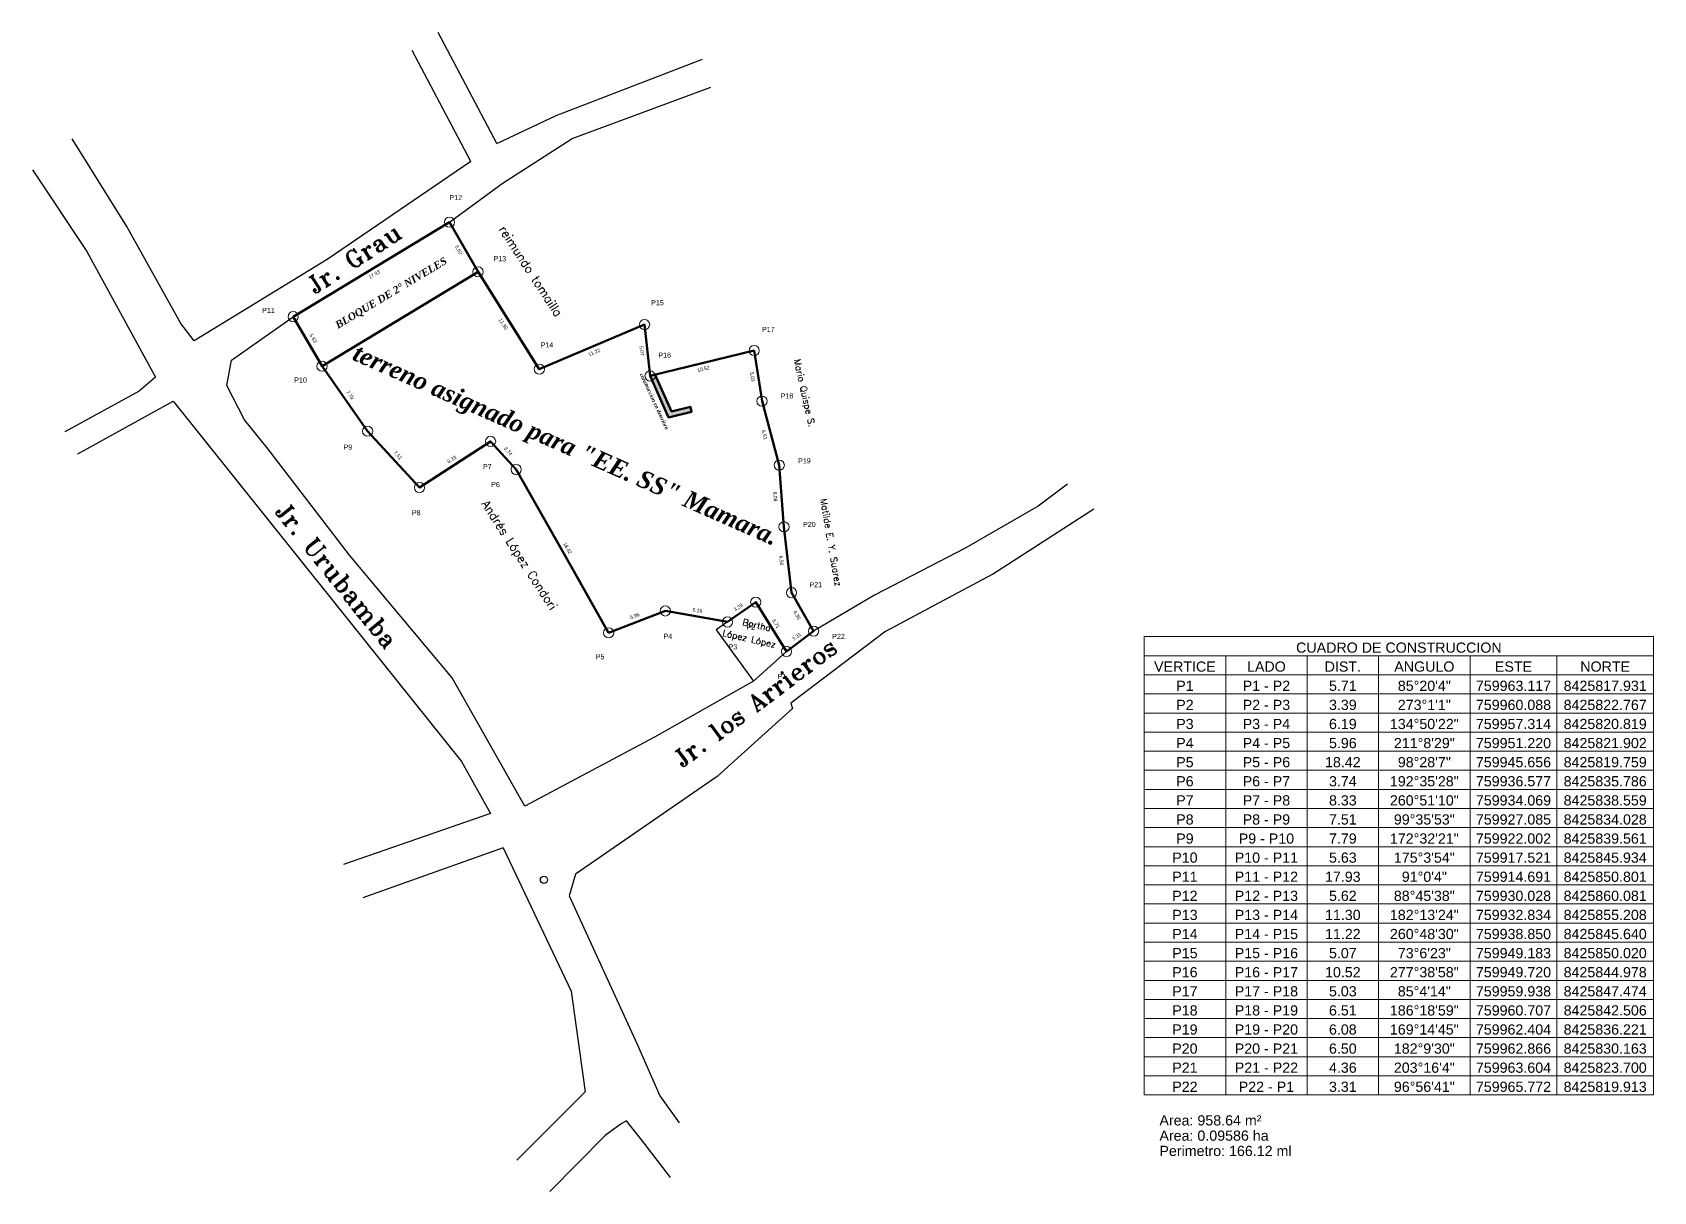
# Model space of a CAD drawing. Header units: millimetres. Extents: x 759889 to 760048, y 8425765 to 8425879.
import ezdxf
from ezdxf.enums import TextEntityAlignment as Align

# ---------------------------------------------------------------- set-up
doc = ezdxf.new("R2010")
doc.units = ezdxf.units.MM
for name, color, linetype, lineweight in [('BLOQUE', 7, 'Continuous', 50), ('COTAS', 40, 'Continuous', 5), ('CUADROS', 9, 'Continuous', 20), ('PERIMETRO', 4, 'Continuous', 50)]:
    doc.layers.add(name, color=color, linetype=linetype, lineweight=lineweight)
doc.layers.add('C-PROP-BRNG', color=92, linetype='Continuous')
doc.layers.add('CALLES', color=7, linetype='Continuous')
doc.styles.add('COTAS', font='arial.ttf')
doc.styles.add('CUADROS', font='arial.ttf')
doc.styles.add('ROMANT', font='romant.shx')
doc.styles.get("Standard").update_dxf_attribs({"font": 'simplex.shx'})
doc.dimstyles.new('GenDist', dxfattribs={"dimtxt": 0.35, "dimasz": 0.5, "dimexe": 0.18, "dimexo": 0.0625, "dimgap": 0.25, "dimtad": 2, "dimzin": 1, "dimdsep": 46, "dimtxsty": 'COTAS', "dimcen": 0.09, "dimse1": 1, "dimse2": 1, "dimsd1": 1, "dimsd2": 1, "dimadec": 0, "dimazin": 0, "dimtfac": 1, "dimtofl": 0, "dimtmove": 0, "dimatfit": 3, "dimfxl": 1, "dimtolj": 1, "dimtzin": 0, "dimarcsym": 0})

# ---------------------------------------------------------------- blocks, each defined once
blk = doc.blocks.new('*D148')
at = {"layer": 'Defpoints', "color": 0, "transparency": 16777216}
for p in [(759960.09, 8425822.77), (759960.2, 8425822.84), (759963.12, 8425817.93)]:
    blk.add_point(p, dxfattribs=at)
at = {"layer": 'COTAS', "color": 0, "transparency": 16777216, "insert": (759962.08, 8425820.65), "char_height": 0.35, "attachment_point": 5, "rotation": 302.064, "style": 'COTAS'}
blk.add_mtext('\\A1;5.71', dxfattribs=at)
blk = doc.blocks.new('*D149')
at = {"layer": 'Defpoints', "color": 0, "transparency": 16777216}
for p in [(759960.09, 8425822.77), (759957.23, 8425820.93), (759957.31, 8425820.82)]:
    blk.add_point(p, dxfattribs=at)
at = {"layer": 'COTAS', "color": 0, "transparency": 16777216, "insert": (759958.38, 8425822.26), "char_height": 0.35, "attachment_point": 5, "rotation": 35.0811, "style": 'COTAS'}
blk.add_mtext('\\A1;3.39', dxfattribs=at)
blk = doc.blocks.new('*D150')
at = {"layer": 'Defpoints', "color": 0, "transparency": 16777216}
for p in [(759951.22, 8425821.9), (759951.25, 8425822.08), (759957.31, 8425820.82)]:
    blk.add_point(p, dxfattribs=at)
at = {"layer": 'COTAS', "color": 0, "transparency": 16777216, "insert": (759954.37, 8425821.96), "char_height": 0.35, "attachment_point": 5, "rotation": 349.9205, "style": 'COTAS'}
blk.add_mtext('\\A1;6.19', dxfattribs=at)
blk = doc.blocks.new('*D151')
at = {"layer": 'Defpoints', "color": 0, "transparency": 16777216}
for p in [(759951.22, 8425821.9), (759945.59, 8425819.94), (759945.66, 8425819.76)]:
    blk.add_point(p, dxfattribs=at)
at = {"layer": 'COTAS', "color": 0, "transparency": 16777216, "insert": (759948.21, 8425821.41), "char_height": 0.35, "attachment_point": 5, "rotation": 21.0618, "style": 'COTAS'}
blk.add_mtext('\\A1;5.96', dxfattribs=at)
blk = doc.blocks.new('*D152')
at = {"layer": 'Defpoints', "color": 0, "transparency": 16777216}
for p in [(759936.58, 8425835.79), (759936.71, 8425835.86), (759945.66, 8425819.76)]:
    blk.add_point(p, dxfattribs=at)
at = {"layer": 'COTAS', "color": 0, "transparency": 16777216, "insert": (759941.62, 8425828.06), "char_height": 0.35, "attachment_point": 5, "rotation": 299.5305, "style": 'COTAS'}
blk.add_mtext('\\A1;18.42', dxfattribs=at)
blk = doc.blocks.new('*D153')
at = {"layer": 'Defpoints', "color": 0, "transparency": 16777216}
for p in [(759934.22, 8425838.69), (759934.07, 8425838.56), (759936.58, 8425835.79)]:
    blk.add_point(p, dxfattribs=at)
at = {"layer": 'COTAS', "color": 0, "transparency": 16777216, "insert": (759935.79, 8425837.59), "char_height": 0.35, "attachment_point": 5, "rotation": 312.1217, "style": 'COTAS'}
blk.add_mtext('\\A1;3.74', dxfattribs=at)
blk = doc.blocks.new('*D154')
at = {"layer": 'Defpoints', "color": 0, "transparency": 16777216}
for p in [(759934.07, 8425838.56), (759927, 8425834.16), (759927.09, 8425834.03)]:
    blk.add_point(p, dxfattribs=at)
at = {"layer": 'COTAS', "color": 0, "transparency": 16777216, "insert": (759930.26, 8425836.78), "char_height": 0.35, "attachment_point": 5, "rotation": 32.9744, "style": 'COTAS'}
blk.add_mtext('\\A1;8.33', dxfattribs=at)
blk = doc.blocks.new('*D155')
at = {"layer": 'Defpoints', "color": 0, "transparency": 16777216}
for p in [(759922, 8425839.56), (759922.11, 8425839.66), (759927.09, 8425834.03)]:
    blk.add_point(p, dxfattribs=at)
at = {"layer": 'COTAS', "color": 0, "transparency": 16777216, "insert": (759924.97, 8425837.19), "char_height": 0.35, "attachment_point": 5, "rotation": 312.5724, "style": 'COTAS'}
blk.add_mtext('\\A1;7.51', dxfattribs=at)
blk = doc.blocks.new('*D156')
at = {"layer": 'Defpoints', "color": 0, "transparency": 16777216}
for p in [(759917.52, 8425845.93), (759917.68, 8425846.05), (759922, 8425839.56)]:
    blk.add_point(p, dxfattribs=at)
at = {"layer": 'COTAS', "color": 0, "transparency": 16777216, "insert": (759920.28, 8425843.11), "char_height": 0.35, "attachment_point": 5, "rotation": 305.1116, "style": 'COTAS'}
blk.add_mtext('\\A1;7.79', dxfattribs=at)
blk = doc.blocks.new('*D157')
at = {"layer": 'Defpoints', "color": 0, "transparency": 16777216}
for p in [(759914.69, 8425850.8), (759914.86, 8425850.9), (759917.52, 8425845.93)]:
    blk.add_point(p, dxfattribs=at)
at = {"layer": 'COTAS', "color": 0, "transparency": 16777216, "insert": (759916.65, 8425848.68), "char_height": 0.35, "attachment_point": 5, "rotation": 300.1767, "style": 'COTAS'}
blk.add_mtext('\\A1;5.63', dxfattribs=at)
blk = doc.blocks.new('*D158')
at = {"layer": 'Defpoints', "color": 0, "transparency": 16777216}
for p in [(759930.03, 8425860.08), (759930.1, 8425859.96), (759914.69, 8425850.8)]:
    blk.add_point(p, dxfattribs=at)
at = {"layer": 'COTAS', "color": 0, "transparency": 16777216, "insert": (759922.66, 8425854.95), "char_height": 0.35, "attachment_point": 5, "rotation": 31.1778, "style": 'COTAS'}
blk.add_mtext('\\A1;17.93', dxfattribs=at)
blk = doc.blocks.new('*D159')
at = {"layer": 'Defpoints', "color": 0, "transparency": 16777216}
for p in [(759930.03, 8425860.08), (759932.71, 8425855.14), (759932.83, 8425855.21)]:
    blk.add_point(p, dxfattribs=at)
at = {"layer": 'COTAS', "color": 0, "transparency": 16777216, "insert": (759930.94, 8425857.36), "char_height": 0.35, "attachment_point": 5, "rotation": 299.9384, "style": 'COTAS'}
blk.add_mtext('\\A1;5.62', dxfattribs=at)
blk = doc.blocks.new('*D160')
at = {"layer": 'Defpoints', "color": 0, "transparency": 16777216}
for p in [(759932.83, 8425855.21), (759938.68, 8425845.53), (759938.85, 8425845.64)]:
    blk.add_point(p, dxfattribs=at)
at = {"layer": 'COTAS', "color": 0, "transparency": 16777216, "insert": (759935.31, 8425850.09), "char_height": 0.35, "attachment_point": 5, "rotation": 302.1616, "style": 'COTAS'}
blk.add_mtext('\\A1;11.30', dxfattribs=at)
blk = doc.blocks.new('*D161')
at = {"layer": 'Defpoints', "color": 0, "transparency": 16777216}
for p in [(759949.18, 8425850.02), (759949.24, 8425849.88), (759938.85, 8425845.64)]:
    blk.add_point(p, dxfattribs=at)
at = {"layer": 'COTAS', "color": 0, "transparency": 16777216, "insert": (759944.24, 8425847.3), "char_height": 0.35, "attachment_point": 5, "rotation": 22.97, "style": 'COTAS'}
blk.add_mtext('\\A1;11.22', dxfattribs=at)
blk = doc.blocks.new('*D162')
at = {"layer": 'Defpoints', "color": 0, "transparency": 16777216}
for p in [(759949.18, 8425850.02), (759949.6, 8425844.97), (759949.72, 8425844.98)]:
    blk.add_point(p, dxfattribs=at)
at = {"layer": 'COTAS', "color": 0, "transparency": 16777216, "insert": (759948.91, 8425847.44), "char_height": 0.35, "attachment_point": 5, "rotation": 276.0764, "style": 'COTAS'}
blk.add_mtext('\\A1;5.07', dxfattribs=at)
blk = doc.blocks.new('*D163')
at = {"layer": 'Defpoints', "color": 0, "transparency": 16777216}
for p in [(759959.94, 8425847.47), (759959.97, 8425847.35), (759949.72, 8425844.98)]:
    blk.add_point(p, dxfattribs=at)
at = {"layer": 'COTAS', "color": 0, "transparency": 16777216, "insert": (759954.96, 8425845.68), "char_height": 0.35, "attachment_point": 5, "rotation": 13.7257, "style": 'COTAS'}
blk.add_mtext('\\A1;10.52', dxfattribs=at)
blk = doc.blocks.new('*D164')
at = {"layer": 'Defpoints', "color": 0, "transparency": 16777216}
for p in [(759959.94, 8425847.47), (759960.57, 8425842.49), (759960.71, 8425842.51)]:
    blk.add_point(p, dxfattribs=at)
at = {"layer": 'COTAS', "color": 0, "transparency": 16777216, "insert": (759959.77, 8425844.9), "char_height": 0.35, "attachment_point": 5, "rotation": 278.7963, "style": 'COTAS'}
blk.add_mtext('\\A1;5.03', dxfattribs=at)
blk = doc.blocks.new('*D165')
at = {"layer": 'Defpoints', "color": 0, "transparency": 16777216}
for p in [(759960.71, 8425842.51), (759962.21, 8425836.17), (759962.4, 8425836.22)]:
    blk.add_point(p, dxfattribs=at)
at = {"layer": 'COTAS', "color": 0, "transparency": 16777216, "insert": (759960.95, 8425839.2), "char_height": 0.35, "attachment_point": 5, "rotation": 285.1126, "style": 'COTAS'}
blk.add_mtext('\\A1;6.51', dxfattribs=at)
blk = doc.blocks.new('*D166')
at = {"layer": 'Defpoints', "color": 0, "transparency": 16777216}
for p in [(759962.4, 8425836.22), (759962.67, 8425830.15), (759962.87, 8425830.16)]:
    blk.add_point(p, dxfattribs=at)
at = {"layer": 'COTAS', "color": 0, "transparency": 16777216, "insert": (759962.01, 8425833.14), "char_height": 0.35, "attachment_point": 5, "rotation": 274.3586, "style": 'COTAS'}
blk.add_mtext('\\A1;6.08', dxfattribs=at)
blk = doc.blocks.new('*D167')
at = {"layer": 'Defpoints', "color": 0, "transparency": 16777216}
for p in [(759962.87, 8425830.16), (759963.41, 8425823.68), (759963.6, 8425823.7)]:
    blk.add_point(p, dxfattribs=at)
at = {"layer": 'COTAS', "color": 0, "transparency": 16777216, "insert": (759962.61, 8425826.86), "char_height": 0.35, "attachment_point": 5, "rotation": 276.5168, "style": 'COTAS'}
blk.add_mtext('\\A1;6.50', dxfattribs=at)
blk = doc.blocks.new('*D168')
at = {"layer": 'Defpoints', "color": 0, "transparency": 16777216}
for p in [(759963.6, 8425823.7), (759965.6, 8425819.82), (759965.77, 8425819.91)]:
    blk.add_point(p, dxfattribs=at)
at = {"layer": 'COTAS', "color": 0, "transparency": 16777216, "insert": (759964.15, 8425821.5), "char_height": 0.35, "attachment_point": 5, "rotation": 299.7846, "style": 'COTAS'}
blk.add_mtext('\\A1;4.36', dxfattribs=at)
blk = doc.blocks.new('*D169')
at = {"layer": 'Defpoints', "color": 0, "transparency": 16777216}
for p in [(759965.77, 8425819.91), (759963.03, 8425818.05), (759963.12, 8425817.93)]:
    blk.add_point(p, dxfattribs=at)
at = {"layer": 'COTAS', "color": 0, "transparency": 16777216, "insert": (759964.1, 8425819.39), "char_height": 0.35, "attachment_point": 5, "rotation": 36.7295, "style": 'COTAS'}
blk.add_mtext('\\A1;3.31', dxfattribs=at)
blk = doc.blocks.new('CC-C')
at = {"layer": 'CUADROS'}
for p, q in [((0, 0), (0, 7.5)), ((0, 7.5), (100, 7.5)), ((100, 0), (100, 7.5)), ((0, 3.75), (100, 3.75)), ((16, 0), (16, 3.75)), ((32, 0), (32, 3.75)), ((46, 0), (46, 3.75)), ((64, 0), (64, 3.75)), ((81, 0), (81, 3.75)), ((0, 0), (100, 0))]:
    blk.add_line(p, q, dxfattribs=at)
at = {"layer": 'CUADROS', "style": 'CUADROS'}
blk.add_text('CUADRO DE CONSTRUCCION', height=2, dxfattribs=at).set_placement((50, 3.75), align=Align.BOTTOM_CENTER)
for s, p in [('VERTICE', (8, 0.625)), ('LADO', (24, 0.625)), ('DIST.', (39, 0.625)), ('ANGULO', (55, 0.625)), ('ESTE', (72.5, 0.625)), ('NORTE', (90.5, 0.625))]:
    blk.add_text(s, height=2, dxfattribs=at).set_placement(p, align=Align.CENTER)
blk = doc.blocks.new('CC-Cuerpo')
at = {"layer": 'CUADROS'}
for p, q in [((0, 0), (0, 3.75)), ((0, 3.75), (100, 3.75)), ((16, 0), (16, 3.75)), ((32, 0), (32, 3.75)), ((46, 0), (46, 3.75)), ((64, 0), (64, 3.75)), ((81, 0), (81, 3.75)), ((100, 0), (100, 3.75)), ((0, 0), (100, 0))]:
    blk.add_line(p, q, dxfattribs=at)
at = {"layer": 'CUADROS', "style": 'CUADROS'}
for tag, p in [('V', (8, 0)), ('L', (24, 0)), ('D', (39, 0)), ('ANG', (55, 0)), ('X', (72.5, 0)), ('Y', (90.5, 0))]:
    blk.add_attdef(tag, text='', height=2, dxfattribs=at).set_placement(p, align=Align.BOTTOM_CENTER)

msp = doc.modelspace()

# ---------------------------------------------------------------- hatches: boundary and pattern name
h = msp.add_hatch()
h.set_pattern_fill('GRAVEL', color=256, scale=0.01)
h.set_pattern_definition([(228.0127875, (0.18288, 0.254), (-2.03200000015958, -2.285999999858178), [0.034172144, -3.3830483639565]), (184.969741, (0.16002, 0.2286), (3.04799999879405, 0.254000014469792), [0.058640472, -5.8054048893524]), (132.5104471, (0.1016, 0.22352), (2.54000000107275, -2.793999999024596), [0.041348152, -4.09347227941]), (267.273689, (0.00254, 0.16002), (0.254000000531973, 5.079999999973313), [0.053400452, -5.286643742574]), (292.83365418, (0, 0.10668), (-1.27000000010634, 3.047999999955546), [0.05236337, -5.1839807745344]), (357.273689, (0.02032, 0.05842), (-5.079999999973313, 0.254000000531973), [0.053400452, -5.286643742574]), (37.69424047, (0.07366, 0.05588), (-3.30199999985359, -2.540000000190041), [0.070619366, -6.991311531425]), (72.25532837, (0.12954, 0.09906), (1.778000000477929, 5.587999999847885), [0.066671952, -6.6005256601905]), (121.42956562, (0.14986, 0.16256), (-2.032000000288312, 3.301999999822602), [0.0535813, -5.304554569871]), (175.2363583, (0.12192, 0.20828), (2.793999999959953, -0.254000000438926), [0.061171328, -2.997393695]), (222.3974378, (0.06096, 0.21336), (-3.047999999902466, -2.794000000106399), [0.079107792, -7.831677251218]), (138.81407483, (0.254, 0.15748), (-1.77799999989335, 1.52400000012392), [0.027000454, -2.6730565824344]), (171.4692344, (0.23368, 0.17526), (3.302000000088966, -0.507999999423734), [0.051368198, -5.085463899704]), (225, (0.18288, 0.18288), (-4e-17, -0.254), [0.035920934, -0.323289310843]), (203.19859051, (0.1651, 0.21336), (1.27000000003461, 0.50799999991093), [0.019344132, -1.9150622368894]), (291.80140949, (0.14732, 0.20574), (-0.25400000005315, 0.7619999999823), [0.027356562, -1.340475299]), (30.96375653, (0.15748, 0.18034), (0.76200000001864, 0.50799999997211), [0.044431966, -1.436629815291]), (161.56505118, (0.19558, 0.2032), (0.50800000001326, -0.2539999999734), [0.032128714, -0.771089811683]), (16.389540334, (0, 0.20574), (2.540000000000015, 0.762000000000024), [0.0450088, -4.455882667254]), (70.34617594, (0.04318, 0.21844), (-1.01600000009293, -2.79399999996704), [0.037759894, -3.73822156782]), (293.19859051, (0.19558, 0.254), (-0.50799999991133, 1.27000000003553), [0.03868801, -1.8957183588894]), (343.61045967, (0.21082, 0.21844), (-2.54000000005323, 0.761999999822286), [0.0450088, -4.455882667254]), (339.44395478, (0, 0.04826), (-1.26999999999999, 0.50800000000002), [0.04340352, -2.1267734313106]), (294.7751406, (0.04064, 0.03302), (-1.270000001511693, 2.793999999312726), [0.036367212, -3.600359338072]), (66.80140949, (0.19812, 0), (0.50799999992023, 1.27000000003193), [0.03868801, -1.8957183588894]), (17.35402464, (0.21336, 0.03556), (-3.301999999934302, -1.016000000213246), [0.042578274, -4.21523759802]), (69.44395478, (0.07366, 0), (-0.50800000000885, -1.26999999999646), [0.02170176, -2.1484751913106]), (101.309932474, (0.18288, 0), (-0.25400000000004, 1.01600000000004), [0.01295146, -1.2821994964526]), (165.963756532, (0.18034, 0.0127), (0.76199999999995, -0.254), [0.05236337, -0.994905458907]), (186.00900596, (0.12954, 0.0254), (2.539999999986537, 0.254000000132935), [0.0485267, -4.804136486334]), (303.69006753, (0.15748, 0.15748), (-0.2540000000353, 0.50799999998237), [0.036632388, -0.879177635968]), (353.15722659, (0.1778, 0.127), (4.318000000026569, -0.50799999977394), [0.063955676, -6.331600906503]), (60.9453959, (0.2413, 0.11938), (-1.01600000002797, -1.777999999984025), [0.026150824, -2.588939231811]), (90, (0.254, 0.14224), (-0.254, 0.254), [0.01524, -0.23876]), (120.25643716, (0.12446, 0.03302), (1.015999999875717, -1.77800000007098), [0.035286696, -3.49339407732]), (48.0127875, (0.10668, 0.0635), (2.032000000167534, 2.28599999985102), [0.068344288, -3.3488762199565]), (0, (0.1524, 0.1143), (0.254, 0.254), [0.06604, -0.18796]), (325.3048465, (0.21844, 0.1143), (2.540000000962153, -1.777999998625458), [0.040160956, -3.975931672414]), (254.0546041, (0.25146, 0.09144), (-0.25399999998226, -1.01600000000448), [0.036982908, -1.812165003877]), (207.64597536, (0.2413, 0.05588), (-4.826000000177335, -2.539999999663075), [0.06021451, -5.961246442294]), (175.42607874, (0.18796, 0.02794), (-3.301999999999883, 0.253999999999948), [0.063702946, -6.306584645624])])
h.paths.add_polyline_path([(759950.214, 8425845.099), (759949.72, 8425844.978), (759951.546, 8425840.902), (759953.801, 8425841.471), (759953.678, 8425841.956), (759951.83, 8425841.49)])

# ---------------------------------------------------------------- linework, layer by layer
for p, q in [((759934.684, 8425867.817, 3569.447), (759928.928, 8425878.716, 0.258)), ((759932.125, 8425866.051, 3569.189), (759926.369, 8425876.95)), ((759940.498, 8425870.562), (759954.878, 8425876.079)), ((759942.087, 8425868.291, 3570.398), (759955.682, 8425873.349)), ((759934.684, 8425867.817, 3569.447), (759940.498, 8425870.562)), ((759898.375, 8425859.662, 3565.996), (759893.005, 8425868.256, 3563.756)), ((759935.188, 8425863.875, 3569.455), (759942.087, 8425868.291, 3570.398)), ((759932.125, 8425866.051, 3569.189), (759918.03, 8425856.426, 3568.332)), ((759889.097, 8425865.233, 3563.826), (759894.428, 8425857.215, 3565.984)), ((759930.028, 8425860.081, 3569.218), (759935.188, 8425863.875, 3569.455)), ((759903.66, 8425850.13, 3567.802), (759898.375, 8425859.662, 3565.996)), ((759894.428, 8425857.215, 3565.984), (759901.177, 8425844.848, 3568.316)), ((759918.03, 8425856.426, 3568.332), (759904.965, 8425848.436, 3568.387)), ((759932.834, 8425855.208, 3568.127), (759917.521, 8425845.934, 3568.356)), ((759904.965, 8425848.436, 3568.387), (759903.66, 8425850.13, 3567.802)), ((759908.635, 8425846.516, 3568.521), (759914.691, 8425850.801, 3568.638)), ((759908.166, 8425844.044, 3568.55), (759908.635, 8425846.516, 3568.521)), ((759899.59, 8425843.475, 3568.487), (759892.289, 8425839.498, 3568.538)), ((759901.177, 8425844.848, 3568.316), (759899.59, 8425843.475, 3568.487)), ((759909.902, 8425840.682, 3568.78), (759908.166, 8425844.044, 3568.55)), ((759893.569, 8425837.348, 3568.68), (759902.922, 8425842.507, 3568.421)), ((759902.922, 8425842.507, 3568.421), (759931.211, 8425807.121, 3568.196)), ((759912.133, 8425837.925, 3568.652), (759909.902, 8425840.682, 3568.78)), ((759920.211, 8425827.387, 3568.605), (759912.133, 8425837.925, 3568.652)), ((759990.677, 8425834.351, 3579.159), (759987.81, 8425832.185, 3578.499)), ((759987.81, 8425832.185, 3578.499), (759980.727, 8425828.097, 3576.933)), ((759983.339, 8425825.523), (759993.28, 8425831.925)), ((759980.727, 8425828.097, 3576.933), (759971.761, 8425823.458, 3575.087)), ((759930.295, 8425815.35, 3568.113), (759920.211, 8425827.387, 3568.605)), ((759972.876, 8425819.904, 3574.815), (759983.339, 8425825.523)), ((759960.088, 8425822.767, 3573.097), (759956.201, 8425820.037, 3572.878)), ((759963.117, 8425817.931, 3573.926), (759960.088, 8425822.767, 3573.097)), ((759971.761, 8425823.458, 3575.087), (759965.772, 8425819.913, 3574.07)), ((759956.201, 8425820.037, 3572.731), (759959.878, 8425814.997, 3572.996)), ((759972.876, 8425819.904, 3574.815), (759963.537, 8425812.861, 3573.011)), ((759963.117, 8425817.931, 3573.926), (759959.878, 8425814.997, 3572.996)), ((759959.878, 8425814.997, 3572.996), (759963.117, 8425817.931, 3573.926)), ((759937.421, 8425802.735, 3568.501), (759930.295, 8425815.35, 3568.113)), ((759959.878, 8425814.997, 3572.996), (759950.142, 8425809.511, 3570.228)), ((759963.706, 8425812.33, 3573.05), (759956.32, 8425805.656, 3572.033)), ((759963.537, 8425812.861, 3573.011), (759963.706, 8425812.33, 3573.05)), ((759950.142, 8425809.511, 3570.228), (759937.421, 8425802.735, 3568.501)), ((759931.211, 8425807.121, 3568.196), (759934.055, 8425802.006, 3568.282)), ((759956.32, 8425805.656, 3572.033), (759942.394, 8425796.066, 3569.519)), ((759934.055, 8425802.006, 3568.282), (759919.623, 8425797.019)), ((759935.298, 8425798.651, 3568.194), (759921.52, 8425793.729)), ((759935.298, 8425798.651, 3568.194), (759941.967, 8425784.56, 3570.198)), ((759942.394, 8425796.066, 3569.519), (759941.771, 8425793.925, 3569.503)), ((759941.771, 8425793.925, 3569.503), (759948.448, 8425779.347, 3571.193)), ((759941.967, 8425784.56, 3570.198), (759943.346, 8425774.686, 3571.526)), ((759948.448, 8425779.347, 3571.193), (759950.675, 8425774.295, 3572.417)), ((759943.346, 8425774.686, 3571.526), (759936.651, 8425767.981)), ((759950.675, 8425774.295, 3572.417), (759952.583, 8425771.64, 3574.134)), ((759947.423, 8425771.839, 3572.409), (759946.887, 8425771.544, 3572.2)), ((759949.14, 8425769.629, 3573.708), (759947.423, 8425771.839, 3572.409)), ((759945.307, 8425770.393, 3571.699), (759939.872, 8425764.886)), ((759946.887, 8425771.544, 3572.2), (759945.307, 8425770.393, 3571.699)), ((759951.714, 8425766.279, 3575.574), (759949.14, 8425769.629, 3573.708))]:
    msp.add_line(p, q)
at = {"elevation": 3570.933, "flags": 128}
msp.add_lwpolyline([(759949.72, 8425844.978), (759950.214, 8425845.099), (759951.83, 8425841.49), (759953.678, 8425841.956), (759953.801, 8425841.471), (759951.546, 8425840.902)], close=True, dxfattribs=at)
msp.add_circle((759939.302, 8425795.499, 3569), 0.351)
at = {"layer": 'BLOQUE'}
msp.add_line((759950.214, 8425845.099, 3570.948), (759951.83, 8425841.49, 3571.581), dxfattribs=at)
at = {"layer": 'BLOQUE', "elevation": 3569.218, "flags": 128}
msp.add_lwpolyline([(759930.028, 8425860.081), (759932.834, 8425855.208), (759917.521, 8425845.934), (759914.691, 8425850.801)], close=True, dxfattribs=at)
at = {"layer": 'BLOQUE'}
msp.add_polyline3d([(759949.72, 8425844.978, 3570.933), (759951.546, 8425840.902, 3571.648), (759953.801, 8425841.471, 0), (759953.678, 8425841.956, 0), (759951.83, 8425841.49, 2926.996)], dxfattribs=at)
at = {"layer": 'COTAS'}
for centre in [(759930.028, 8425860.081), (759932.834, 8425855.208), (759914.691, 8425850.801), (759949.183, 8425850.02), (759959.938, 8425847.474), (759917.521, 8425845.934), (759938.85, 8425845.64), (759949.72, 8425844.978), (759960.707, 8425842.506), (759922.002, 8425839.561), (759934.069, 8425838.559), (759936.577, 8425835.786), (759962.404, 8425836.221), (759927.085, 8425834.028), (759962.866, 8425830.163), (759960.088, 8425822.767), (759963.604, 8425823.7), (759951.22, 8425821.902), (759957.314, 8425820.819), (759945.656, 8425819.759), (759965.772, 8425819.913), (759963.117, 8425817.931)]:
    msp.add_circle(centre, 0.5, dxfattribs=at)
at = {"layer": 'CUADROS', "elevation": 3573.926, "flags": 128}
msp.add_lwpolyline([(759963.117, 8425817.931), (759960.088, 8425822.767), (759957.314, 8425820.819), (759951.22, 8425821.902), (759945.656, 8425819.759), (759936.577, 8425835.786), (759934.069, 8425838.559), (759927.085, 8425834.028), (759922.002, 8425839.561), (759917.521, 8425845.934), (759914.691, 8425850.801), (759930.028, 8425860.081), (759932.834, 8425855.208), (759938.85, 8425845.64), (759949.183, 8425850.02), (759949.72, 8425844.978), (759959.938, 8425847.474), (759960.707, 8425842.506), (759962.404, 8425836.221), (759962.866, 8425830.163), (759963.604, 8425823.7), (759965.772, 8425819.913)], close=True, dxfattribs=at)
at = {"layer": 'PERIMETRO'}
msp.add_polyline3d([(759945.656, 8425819.759, 3571.152), (759951.22, 8425821.902, 3571.322), (759957.314, 8425820.819, 3572.941), (759960.088, 8425822.767, 3573.097), (759963.117, 8425817.931, 3573.926), (759965.772, 8425819.913, 3574.07), (759963.604, 8425823.7, 3571.88), (759962.866, 8425830.163, 3571.601), (759962.404, 8425836.221, 3572.197), (759960.707, 8425842.506, 3571.593), (759959.938, 8425847.474, 3572.774), (759949.72, 8425844.978, 3570.933), (759949.183, 8425850.02, 3570.358), (759938.85, 8425845.64, 3569.926), (759932.834, 8425855.208, 3568.127), (759930.028, 8425860.081, 3569.218), (759914.691, 8425850.801, 3568.638), (759917.521, 8425845.934, 3568.356), (759922.002, 8425839.561, 3569.305), (759927.085, 8425834.028, 3569.717), (759934.069, 8425838.559, 3569.858), (759936.577, 8425835.786, 3571.03), (759941.959, 8425826.331, 3570.266)], close=True, dxfattribs=at)

# ---------------------------------------------------------------- block references
at = {"layer": 'CUADROS', "xscale": 0.5, "yscale": 0.5, "zscale": 0.5}
msp.add_blockref('CC-C', (759998.217, 8425815.63), dxfattribs=at)
for p, values in [((759998.217, 8425813.755), {'V': 'P1', 'L': 'P1 - P2', 'D': '5.71', 'ANG': '85°20\'4"', 'X': '759963.117', 'Y': '8425817.931'}), ((759998.217, 8425811.88), {'V': 'P2', 'L': 'P2 - P3', 'D': '3.39', 'ANG': '273°1\'1"', 'X': '759960.088', 'Y': '8425822.767'}), ((759998.217, 8425810.005), {'V': 'P3', 'L': 'P3 - P4', 'D': '6.19', 'ANG': '134°50\'22"', 'X': '759957.314', 'Y': '8425820.819'}), ((759998.217, 8425808.13), {'V': 'P4', 'L': 'P4 - P5', 'D': '5.96', 'ANG': '211°8\'29"', 'X': '759951.220', 'Y': '8425821.902'}), ((759998.217, 8425806.255), {'V': 'P5', 'L': 'P5 - P6', 'D': '18.42', 'ANG': '98°28\'7"', 'X': '759945.656', 'Y': '8425819.759'}), ((759998.217, 8425804.38), {'V': 'P6', 'L': 'P6 - P7', 'D': '3.74', 'ANG': '192°35\'28"', 'X': '759936.577', 'Y': '8425835.786'}), ((759998.217, 8425802.505), {'V': 'P7', 'L': 'P7 - P8', 'D': '8.33', 'ANG': '260°51\'10"', 'X': '759934.069', 'Y': '8425838.559'}), ((759998.217, 8425800.63), {'V': 'P8', 'L': 'P8 - P9', 'D': '7.51', 'ANG': '99°35\'53"', 'X': '759927.085', 'Y': '8425834.028'}), ((759998.217, 8425798.755), {'V': 'P9', 'L': 'P9 - P10', 'D': '7.79', 'ANG': '172°32\'21"', 'X': '759922.002', 'Y': '8425839.561'}), ((759998.217, 8425796.88), {'V': 'P10', 'L': 'P10 - P11', 'D': '5.63', 'ANG': '175°3\'54"', 'X': '759917.521', 'Y': '8425845.934'}), ((759998.217, 8425795.005), {'V': 'P11', 'L': 'P11 - P12', 'D': '17.93', 'ANG': '91°0\'4"', 'X': '759914.691', 'Y': '8425850.801'}), ((759998.217, 8425793.13), {'V': 'P12', 'L': 'P12 - P13', 'D': '5.62', 'ANG': '88°45\'38"', 'X': '759930.028', 'Y': '8425860.081'}), ((759998.217, 8425791.255), {'V': 'P13', 'L': 'P13 - P14', 'D': '11.30', 'ANG': '182°13\'24"', 'X': '759932.834', 'Y': '8425855.208'}), ((759998.217, 8425789.38), {'V': 'P14', 'L': 'P14 - P15', 'D': '11.22', 'ANG': '260°48\'30"', 'X': '759938.850', 'Y': '8425845.640'}), ((759998.217, 8425787.505), {'V': 'P15', 'L': 'P15 - P16', 'D': '5.07', 'ANG': '73°6\'23"', 'X': '759949.183', 'Y': '8425850.020'}), ((759998.217, 8425785.63), {'V': 'P16', 'L': 'P16 - P17', 'D': '10.52', 'ANG': '277°38\'58"', 'X': '759949.720', 'Y': '8425844.978'}), ((759998.217, 8425783.755), {'V': 'P17', 'L': 'P17 - P18', 'D': '5.03', 'ANG': '85°4\'14"', 'X': '759959.938', 'Y': '8425847.474'}), ((759998.217, 8425781.88), {'V': 'P18', 'L': 'P18 - P19', 'D': '6.51', 'ANG': '186°18\'59"', 'X': '759960.707', 'Y': '8425842.506'}), ((759998.217, 8425780.005), {'V': 'P19', 'L': 'P19 - P20', 'D': '6.08', 'ANG': '169°14\'45"', 'X': '759962.404', 'Y': '8425836.221'}), ((759998.217, 8425778.13), {'V': 'P20', 'L': 'P20 - P21', 'D': '6.50', 'ANG': '182°9\'30"', 'X': '759962.866', 'Y': '8425830.163'}), ((759998.217, 8425776.255), {'V': 'P21', 'L': 'P21 - P22', 'D': '4.36', 'ANG': '203°16\'4"', 'X': '759963.604', 'Y': '8425823.700'}), ((759998.217, 8425774.38), {'V': 'P22', 'L': 'P22 - P1', 'D': '3.31', 'ANG': '96°56\'41"', 'X': '759965.772', 'Y': '8425819.913'})]:
    msp.add_blockref('CC-Cuerpo', p, dxfattribs=at).add_auto_attribs(values)

# ---------------------------------------------------------------- texts
at = {"layer": 'C-PROP-BRNG', "color": 4, "linetype": 'Continuous', "lineweight": -3, "attachment_point": 8}
for s, insert, char_height, rotation in [('\\pxi-2.26506,l3.26506,t3.26506;{\\fPalatino Linotype|b1|i1|c0|p18;\\C42;BLOQUE DE 2° NIVELES }', (759924.261, 8425852.492), 0.72813, 30.99638), ('{\\fPalatino Linotype|b1|i1|c0|p18;\\C42;terreno asignado para "EE. SS" Mamara.}', (759940.88, 8425836.936), 1.71666, 336.13004), ('{\\fPalatino Linotype|b1|i1|c0|p18;\\C42;construccion en deterioro  }', (759949.965, 8425842.397), 0.375, 294.95434)]:
    msp.add_mtext(s, dxfattribs=dict(at, insert=insert, char_height=char_height, rotation=rotation))
at = {"layer": 'CALLES', "style": 'ROMANT'}
for s, height, rotation, p in [('Jr. Grau', 1.7, 33.03977, (759920.694, 8425856.514)), ('reimundo tomailla', 0.85, 302.9683, (759938.024, 8425855.287, 3568.5)), ('Mario Quispe S.', 0.6375, 282.71795, (759964.799, 8425843.306, 3573)), ('Jr. Urubamba', 1.7, 308.7727, (759918.971, 8425825.354)), ('Andrés López Condori', 0.85, 302.9683, (759936.801, 8425827.327)), ('Matilde E. Y. Suarez', 0.6375, 279.65665, (759967.492, 8425828.642)), ('Bartha ', 0.6375, 347.09249, (759960.412, 8425820.464)), ('López López', 0.6375, 347.09249, (759959.431, 8425819.074)), ('Jr. los Arrieros', 1.7, 36.87218, (759960.052, 8425812.897))]:
    msp.add_text(s, height=height, rotation=rotation, dxfattribs=at).set_placement(p, align=Align.MIDDLE)
at = {"layer": 'CUADROS', "ltscale": 0.75, "style": 'CUADROS'}
for s, p in [('P12', (759930.651, 8425862.502)), ('P13', (759934.976, 8425856.498)), ('P11', (759912.269, 8425851.419)), ('P15', (759950.451, 8425852.175)), ('P17', (759961.327, 8425849.553)), ('P14', (759939.599, 8425848.025)), ('P16', (759951.157, 8425847.024)), ('P10', (759915.416, 8425844.586)), ('P18', (759963.153, 8425843.024)), ('P9', (759920.055, 8425837.993)), ('P7', (759933.745, 8425836.081)), ('P19', (759964.868, 8425836.644)), ('P6', (759934.55, 8425834.323)), ('P8', (759926.771, 8425831.548)), ('P20', (759965.355, 8425830.4)), ('P21', (759965.98, 8425824.479)), ('P4', (759951.459, 8425819.413)), ('P2', (759959.592, 8425820.316)), ('P22', (759968.22, 8425819.404)), ('P3', (759957.855, 8425818.378)), ('P5', (759944.813, 8425817.406)), ('P1', (759962.657, 8425815.474))]:
    msp.add_text(s, height=0.5, dxfattribs=at).set_placement(p, align=Align.MIDDLE_CENTER)
at = {"layer": 'CUADROS', "style": 'CUADROS'}
for s, p in [('Area: 958.64 m²', (759999.717, 8425771.38)), ('Area: 0.09586 ha', (759999.717, 8425769.88)), ('Perimetro: 166.12 ml', (759999.717, 8425768.38))]:
    msp.add_text(s, height=1, dxfattribs=at).set_placement(p)

# ---------------------------------------------------------------- dimensions: what is measured, and where the dimension line sits
at = {"layer": 'COTAS'}
for p1, p2, distance, picture, middle in [((759914.691, 8425850.801), (759930.028, 8425860.081), -0.143, '*D158', (759922.655, 8425854.952)), ((759930.028, 8425860.081), (759932.834, 8425855.208), -0.14, '*D159', (759930.938, 8425857.361)), ((759932.834, 8425855.208), (759938.85, 8425845.64), -0.2, '*D160', (759935.31, 8425850.089)), ((759917.521, 8425845.934), (759914.691, 8425850.801), -0.2, '*D157', (759916.65, 8425848.684)), ((759938.85, 8425845.64), (759949.183, 8425850.02), -0.152, '*D161', (759944.242, 8425847.298)), ((759949.183, 8425850.02), (759949.72, 8425844.978), -0.119, '*D162', (759948.907, 8425847.441)), ((759949.72, 8425844.978), (759959.938, 8425847.474), -0.132, '*D163', (759954.962, 8425845.682)), ((759959.938, 8425847.474), (759960.707, 8425842.506), -0.135, '*D164', (759959.765, 8425844.904)), ((759922.002, 8425839.561), (759917.521, 8425845.934), -0.2, '*D156', (759920.276, 8425843.109)), ((759960.707, 8425842.506), (759962.404, 8425836.221), -0.2, '*D165', (759960.949, 8425839.2)), ((759927.085, 8425834.028), (759922.002, 8425839.561), -0.153, '*D155', (759924.972, 8425837.188)), ((759936.577, 8425835.786), (759934.069, 8425838.559), -0.199, '*D153', (759935.789, 8425837.594)), ((759934.069, 8425838.559), (759927.085, 8425834.028), -0.152, '*D154', (759930.261, 8425836.781)), ((759945.656, 8425819.759), (759936.577, 8425835.786), -0.151, '*D152', (759941.621, 8425828.059)), ((759962.404, 8425836.221), (759962.866, 8425830.163), -0.199, '*D166', (759962.009, 8425833.145)), ((759962.866, 8425830.163), (759963.604, 8425823.7), -0.2, '*D167', (759962.61, 8425826.861)), ((759960.088, 8425822.767), (759957.314, 8425820.819), -0.138, '*D149', (759958.375, 8425822.256)), ((759963.117, 8425817.931), (759960.088, 8425822.767), -0.136, '*D148', (759962.08, 8425820.649)), ((759963.604, 8425823.7), (759965.772, 8425819.913), -0.196, '*D168', (759964.146, 8425821.496)), ((759951.22, 8425821.902), (759945.656, 8425819.759), -0.193, '*D151', (759948.215, 8425821.41)), ((759957.314, 8425820.819), (759951.22, 8425821.902), -0.185, '*D150', (759954.374, 8425821.964)), ((759965.772, 8425819.913), (759963.117, 8425817.931), -0.15, '*D169', (759964.098, 8425819.386))]:
    dim = msp.add_aligned_dim(p1=p1, p2=p2, distance=distance, dimstyle='GenDist', dxfattribs=at)
    dim.commit()
    dim.dimension.update_dxf_attribs({"geometry": picture, "text_midpoint": middle})

doc.saveas('drawing.dxf')
